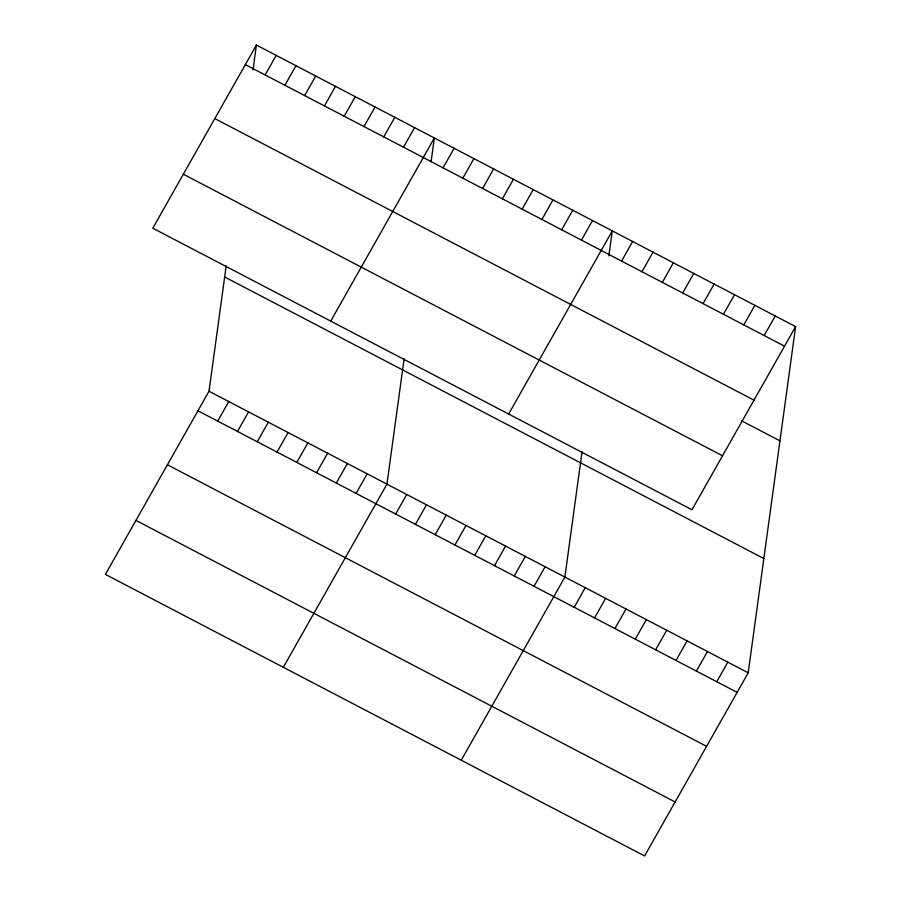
<?xml version="1.0" encoding="UTF-8"?>
<svg xmlns="http://www.w3.org/2000/svg" width="901" height="901" viewBox="0 0 901 901"><rect width="100%" height="100%" fill="white"/><g stroke="black" fill="none" stroke-linecap="round" stroke-linejoin="round"><path stroke-width="1.35" d="M795.606 326.613L691.979 509.763L152.798 228.201L256.413 45.05L795.606 326.613L748.202 672.799L644.587 855.95L105.394 574.387L209.021 391.237L226.174 265.919M253.001 70.041L256.413 45.05M404.11 358.835L386.946 484.152L283.331 667.303M431.095 161.763L434.35 137.966L330.723 321.116M582.035 451.75L564.882 577.068L461.256 760.219M608.862 255.873L612.286 230.881L508.66 414.032M265.119 74.929L276.19 55.378M284.896 85.257L295.956 65.694M304.662 95.585L315.733 76.022M324.428 105.901L335.499 86.35M344.205 116.229L355.264 96.666M363.97 126.557L375.041 106.994M217.715 421.116L228.786 401.564M383.747 136.873L394.807 117.321M237.492 431.444L248.552 411.881M403.513 147.201L414.584 127.638M257.258 441.772L268.329 422.209M277.035 452.088L288.095 432.536M443.055 167.845L454.115 148.293M296.801 462.416L307.872 442.853M462.821 178.173L473.892 158.61M316.566 472.743L327.637 453.18M482.598 188.5L493.658 168.938M336.343 483.06L347.403 463.508M502.364 198.817L513.435 179.265M356.109 493.388L367.18 473.825M522.13 209.145L533.201 189.582M541.906 219.472L552.966 199.909M395.652 514.032L406.723 494.48M561.672 229.789L572.743 210.237M415.417 524.359L426.488 504.797M581.449 240.116L592.509 220.554M435.194 534.687L446.254 515.124M454.96 545.004L466.031 525.452M621.589 261.076L632.648 241.524M474.737 555.331L485.797 535.768M641.951 271.719L653.022 252.156M494.503 565.659L505.574 546.096M662.325 282.351L673.385 262.788M514.268 575.976L525.339 556.424M682.688 292.994L693.759 273.431M534.045 586.303L545.105 566.74M703.062 303.626L714.133 284.063M723.435 314.258L734.495 294.706M574.185 607.263L585.245 587.7M743.798 324.901L754.869 305.338M594.547 617.906L605.618 598.343M764.172 335.532L775.232 315.981M614.921 628.538L625.992 608.975M635.295 639.169L646.355 619.618M655.658 649.812L666.729 630.25M676.032 660.444L687.091 640.893M696.394 671.087L707.465 651.524M716.768 681.719L727.839 662.167M245.354 64.613L784.534 346.175M214.81 118.594L753.991 400.157M741.624 420.835L779.962 440.859M183.342 174.22L722.523 455.782M224.664 276.99L763.845 558.552M209.021 391.237L748.202 672.799M197.95 410.8L737.142 692.362M167.406 464.781L706.598 746.343M135.938 520.406L675.131 801.969"/></g></svg>
